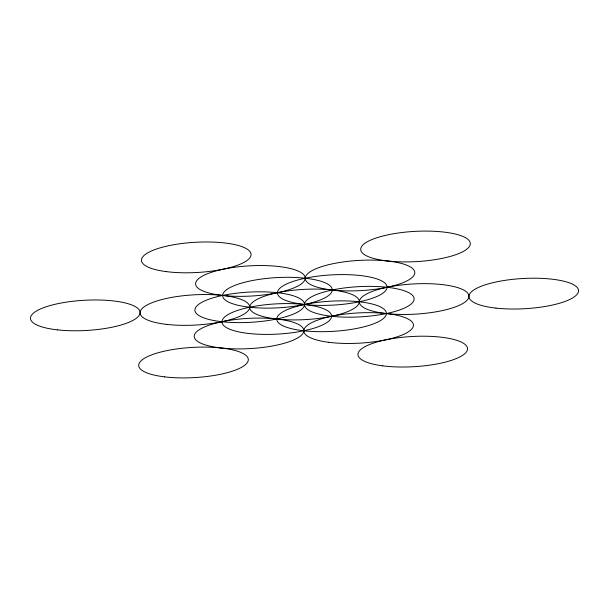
<?xml version="1.0" encoding="UTF-8"?>
<svg xmlns="http://www.w3.org/2000/svg" width="609" height="609" viewBox="0 0 609 609"><rect width="100%" height="100%" fill="white"/><g stroke="black" fill="none" stroke-linecap="round" stroke-linejoin="round"><path stroke-width="0.91" d="M276.752 319.002A54.894 15.134 -3.2 0 0 359.31 301.782A54.894 15.134 -3.2 0 0 277.438 292.723A54.894 15.134 -3.2 0 0 276.752 319.002M386.372 313.559A54.894 15.134 -3.2 0 0 468.93 296.339A54.894 15.134 -3.2 0 0 387.058 287.281A54.894 15.134 -3.2 0 0 305.193 278.222A54.894 15.134 -3.2 0 0 304.5 304.5A54.894 15.134 -3.2 0 0 303.807 330.778A54.894 15.134 -3.2 0 0 386.372 313.559A54.894 15.134 -3.2 0 1 387.058 287.281A54.894 15.134 -3.2 0 1 304.5 304.5A54.894 15.134 -3.2 0 1 221.942 321.719A54.894 15.134 -3.2 0 1 222.628 295.441A54.894 15.134 -3.2 0 1 304.5 304.5A54.894 15.134 -3.2 0 1 386.372 313.559M167.132 324.437A54.894 15.134 -3.2 0 0 249.69 307.218A54.894 15.134 -3.2 0 0 332.248 289.998A54.894 15.134 -3.2 0 1 414.12 299.057A54.894 15.134 -3.2 0 1 331.562 316.277A54.894 15.134 -3.2 0 1 248.997 333.496A54.894 15.134 -3.2 0 1 249.69 307.218A54.894 15.134 -3.2 0 1 250.383 280.939A54.894 15.134 -3.2 0 1 332.248 289.998A54.894 15.134 -3.2 0 0 331.562 316.277A54.894 15.134 -3.2 0 0 249.69 307.218A54.894 15.134 -3.2 0 0 167.818 298.159A54.894 15.134 -3.2 0 0 167.132 324.437M220.412 295.175A54.894 15.134 -3.2 0 0 305.109 278.945A54.894 15.134 -3.2 0 0 225.619 268.706A54.894 15.134 -3.2 0 0 220.412 295.175M331.136 289.869A54.894 15.134 -3.2 0 0 414.79 273.144A54.894 15.134 -3.2 0 0 334.082 263.491A54.894 15.134 -3.2 0 0 331.136 289.869M328.654 342.288A54.894 15.134 -3.2 0 0 413.351 326.059A54.894 15.134 -3.2 0 0 333.861 315.82A54.894 15.134 -3.2 0 0 328.654 342.288M220.131 347.868A54.894 15.134 -3.2 0 0 303.784 331.144A54.894 15.134 -3.2 0 0 223.084 321.483A54.894 15.134 -3.2 0 0 220.131 347.868M495.992 308.116A54.894 15.134 -3.2 0 0 578.55 290.896A54.894 15.134 -3.2 0 0 496.678 281.838A54.894 15.134 -3.2 0 0 495.992 308.116M386.631 260.873A54.894 15.134 -3.2 0 0 470.285 244.14A54.894 15.134 -3.2 0 0 389.585 234.488A54.894 15.134 -3.2 0 0 386.631 260.873M166.295 271.622A54.894 15.134 -3.2 0 0 250.992 255.392A54.894 15.134 -3.2 0 0 171.502 245.145A54.894 15.134 -3.2 0 0 166.295 271.622M57.512 329.88A54.894 15.134 -3.2 0 0 140.07 312.661A54.894 15.134 -3.2 0 0 58.198 303.602A54.894 15.134 -3.2 0 0 57.512 329.88M164.628 376.872A54.894 15.134 -3.2 0 0 248.282 360.14A54.894 15.134 -3.2 0 0 167.582 350.487A54.894 15.134 -3.2 0 0 164.628 376.872M382.772 365.849A54.894 15.134 -3.2 0 0 467.468 349.619A54.894 15.134 -3.2 0 0 387.979 339.38A54.894 15.134 -3.2 0 0 382.772 365.849"/></g></svg>
